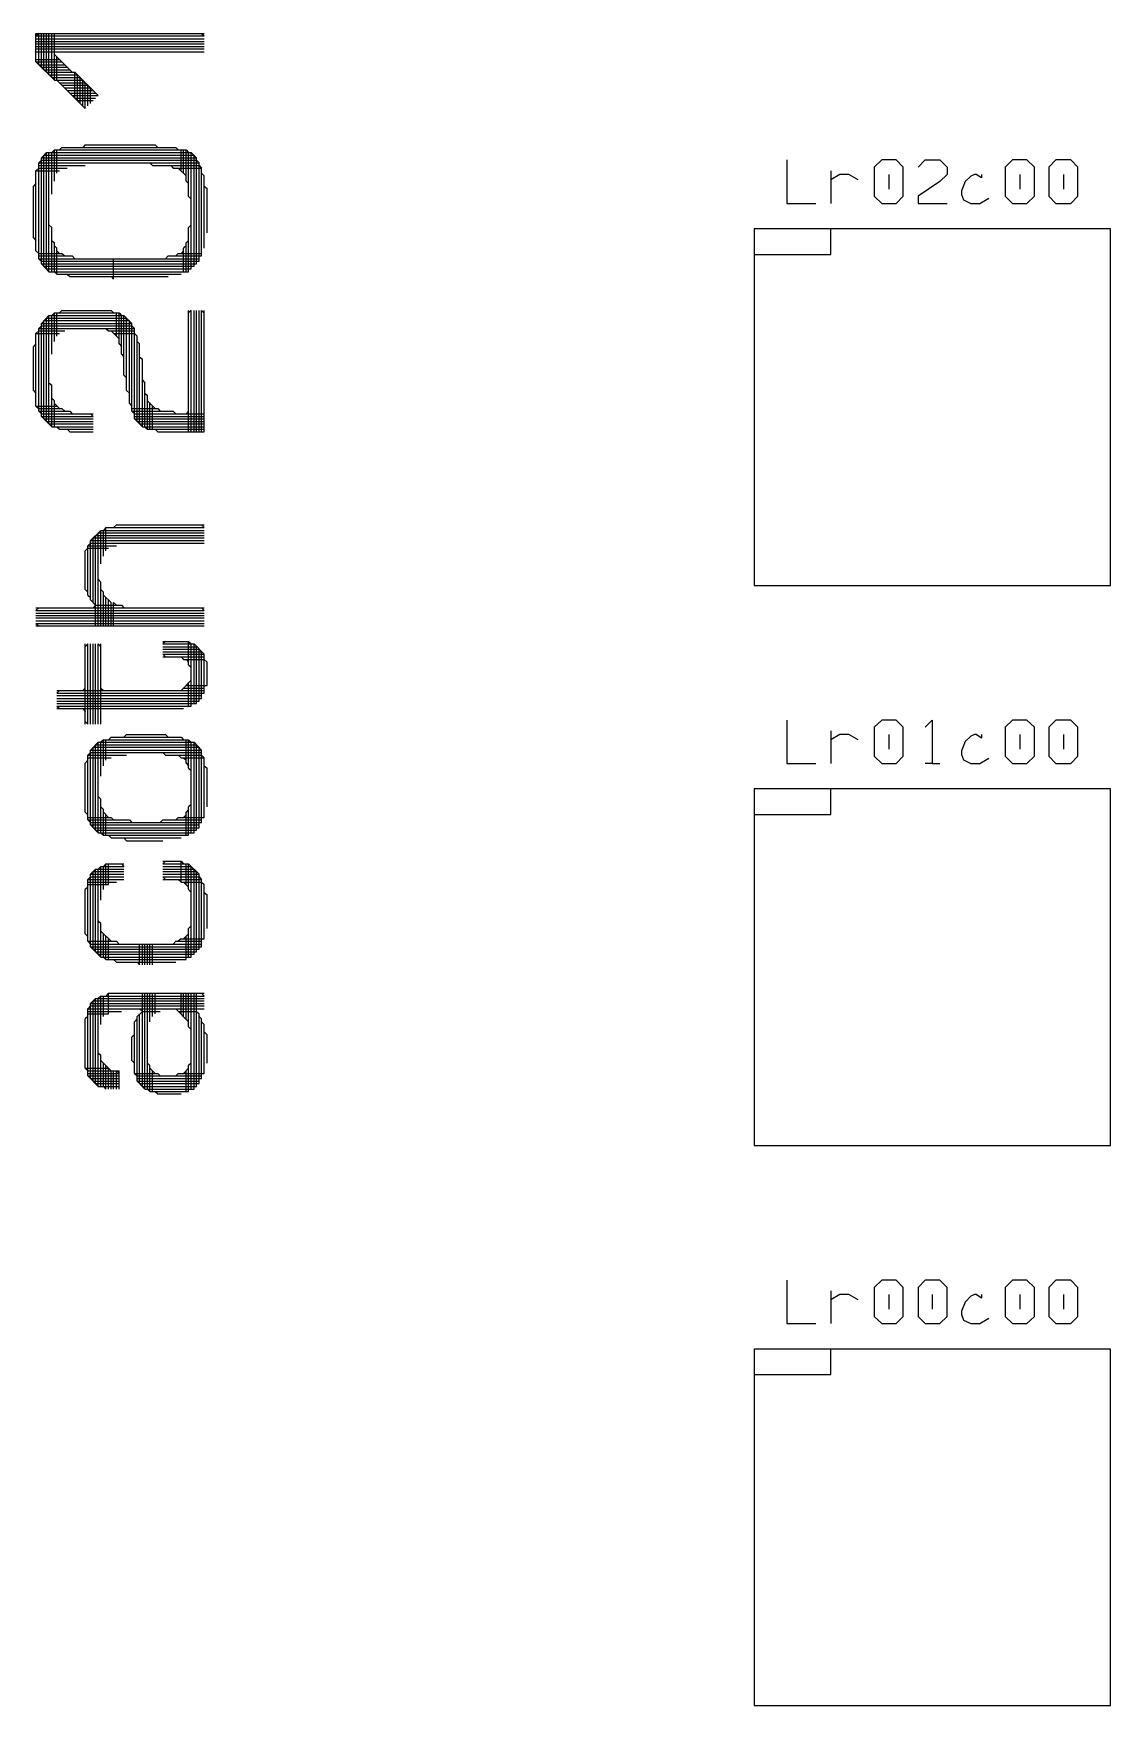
# Model space of a CAD drawing. Extents: x 0.09 to 4.46, y 0.02 to 2.61.
# Drawn here: x 0.133 to 0.549, y 0.679 to 1.326 of the extents above; entities that cross this region are included whole.
import ezdxf

# ---------------------------------------------------------------- set-up
doc = ezdxf.new("R2010")
doc.units = 0
doc.layers.get('0').update_dxf_attribs({"linetype": 'CONTINUOUS'})

msp = doc.modelspace()

# ---------------------------------------------------------------- linework, layer by layer
at = {"color": 0}
for p, q in [((0.134874, 1.32557), (0.133735, 1.3246)), ((0.133735, 1.32557), (0.198731, 1.32557)), ((0.133735, 1.31456), (0.133735, 1.32557)), ((0.134874, 1.31348), (0.134874, 1.32557)), ((0.135851, 1.3125), (0.135851, 1.32557)), ((0.136827, 1.31152), (0.136827, 1.32557)), ((0.137804, 1.31055), (0.137804, 1.32557)), ((0.138726, 1.30957), (0.138726, 1.32557)), ((0.139865, 1.30848), (0.139865, 1.32557)), ((0.140842, 1.30751), (0.140842, 1.32557)), ((0.197754, 1.32557), (0.198731, 1.3246)), ((0.133735, 1.3246), (0.198731, 1.3246)), ((0.133735, 1.32346), (0.198731, 1.32346)), ((0.133735, 1.32248), (0.198731, 1.32248)), ((0.133735, 1.32151), (0.198731, 1.32151)), ((0.133735, 1.32053), (0.198731, 1.32053)), ((0.133735, 1.31961), (0.198731, 1.31961)), ((0.133735, 1.31847), (0.198731, 1.31847)), ((0.133735, 1.31554), (0.142796, 1.31554)), ((0.133735, 1.31456), (0.140842, 1.30751)), ((0.133735, 1.31456), (0.143772, 1.31456)), ((0.134874, 1.31348), (0.144857, 1.31348)), ((0.135851, 1.3125), (0.145833, 1.3125)), ((0.140842, 1.31749), (0.147786, 1.31055)), ((0.141818, 1.30751), (0.141818, 1.31652)), ((0.136827, 1.31152), (0.14681, 1.31152)), ((0.137804, 1.31055), (0.148763, 1.31055)), ((0.138726, 1.30957), (0.149849, 1.30957)), ((0.139865, 1.30848), (0.150825, 1.30848)), ((0.140842, 1.30751), (0.151801, 1.30751)), ((0.141818, 1.30751), (0.152778, 1.29655)), ((0.142796, 1.30653), (0.152778, 1.30653)), ((0.148763, 1.31055), (0.157769, 1.30154)), ((0.148763, 1.30056), (0.148763, 1.31055)), ((0.149849, 1.29959), (0.149849, 1.30957)), ((0.150825, 1.29845), (0.150825, 1.30848)), ((0.151801, 1.29753), (0.151801, 1.30751)), ((0.152778, 1.29655), (0.152778, 1.30653)), ((0.143772, 1.30556), (0.153754, 1.30556)), ((0.144857, 1.30458), (0.154839, 1.30458)), ((0.145833, 1.30349), (0.155817, 1.30349)), ((0.14681, 1.30252), (0.156793, 1.30252)), ((0.147786, 1.30154), (0.157769, 1.30154)), ((0.148763, 1.30056), (0.156793, 1.30056)), ((0.149849, 1.29959), (0.155817, 1.29959)), ((0.153754, 1.29753), (0.153754, 1.30556)), ((0.154839, 1.29845), (0.154839, 1.30458)), ((0.140842, 1.28054), (0.139865, 1.27957)), ((0.140842, 1.28054), (0.191786, 1.28054)), ((0.140842, 1.26845), (0.140842, 1.28054)), ((0.141818, 1.27154), (0.141818, 1.28054)), ((0.143772, 1.28152), (0.142796, 1.28054)), ((0.143772, 1.28152), (0.187771, 1.28152)), ((0.152778, 1.2825), (0.151801, 1.28152)), ((0.152778, 1.2825), (0.17985, 1.2825)), ((0.17985, 1.2825), (0.180826, 1.28152)), ((0.187771, 1.28152), (0.188747, 1.28054)), ((0.189887, 1.27252), (0.189887, 1.28054)), ((0.19081, 1.27154), (0.19081, 1.28054)), ((0.191786, 1.28054), (0.192762, 1.27957)), ((0.191786, 1.26845), (0.191786, 1.28054)), ((0.134874, 1.27349), (0.133735, 1.27252)), ((0.135851, 1.27653), (0.134874, 1.27555)), ((0.134874, 1.27555), (0.196832, 1.27555)), ((0.134874, 1.2385), (0.134874, 1.27555)), ((0.134874, 1.27458), (0.152778, 1.27458)), ((0.134874, 1.27349), (0.145833, 1.27349)), ((0.137804, 1.27957), (0.135851, 1.27751)), ((0.135851, 1.27751), (0.195856, 1.27751)), ((0.135851, 1.23655), (0.135851, 1.27751)), ((0.135851, 1.27653), (0.195856, 1.27653)), ((0.136827, 1.27848), (0.194879, 1.27848)), ((0.136827, 1.23557), (0.136827, 1.27848)), ((0.137804, 1.27957), (0.193739, 1.27957)), ((0.137804, 1.23459), (0.137804, 1.27957)), ((0.138726, 1.23345), (0.138726, 1.27957)), ((0.139865, 1.26346), (0.139865, 1.27957)), ((0.177789, 1.27555), (0.178765, 1.27458)), ((0.178765, 1.27458), (0.196832, 1.27458)), ((0.185818, 1.27458), (0.186794, 1.27349)), ((0.186794, 1.27349), (0.197754, 1.27349)), ((0.188747, 1.27349), (0.191786, 1.27056)), ((0.192762, 1.26248), (0.192762, 1.27957)), ((0.193739, 1.27957), (0.195856, 1.27751)), ((0.193739, 1.23459), (0.193739, 1.27957)), ((0.194879, 1.23557), (0.194879, 1.27848)), ((0.195856, 1.23655), (0.195856, 1.27751)), ((0.195856, 1.27653), (0.196832, 1.27555)), ((0.196832, 1.23752), (0.196832, 1.27555)), ((0.196832, 1.27458), (0.197754, 1.27349)), ((0.197754, 1.23958), (0.197754, 1.27349)), ((0.424046, 1.27669), (0.424046, 1.25987)), ((0.460721, 1.27669), (0.45779, 1.27387)), ((0.45779, 1.27387), (0.45779, 1.26264)), ((0.466254, 1.27669), (0.460721, 1.27669)), ((0.469021, 1.27387), (0.466254, 1.27669)), ((0.469021, 1.26264), (0.469021, 1.27387)), ((0.474718, 1.27387), (0.477485, 1.27669)), ((0.477485, 1.27669), (0.483182, 1.27669)), ((0.483182, 1.27669), (0.485949, 1.27387)), ((0.485949, 1.27387), (0.485949, 1.2711)), ((0.511231, 1.27669), (0.508464, 1.27387)), ((0.508464, 1.27387), (0.508464, 1.26264)), ((0.516818, 1.27669), (0.511231, 1.27669)), ((0.519749, 1.27387), (0.516818, 1.27669)), ((0.519749, 1.26264), (0.519749, 1.27387)), ((0.528049, 1.27669), (0.525282, 1.27387)), ((0.525282, 1.27387), (0.525282, 1.26264)), ((0.533746, 1.27669), (0.528049, 1.27669)), ((0.536512, 1.27387), (0.533746, 1.27669)), ((0.536512, 1.26264), (0.536512, 1.27387)), ((0.133735, 1.26752), (0.132758, 1.26655)), ((0.133735, 1.24154), (0.133735, 1.27252)), ((0.133735, 1.27252), (0.142796, 1.27252)), ((0.191786, 1.26845), (0.192762, 1.26752)), ((0.197754, 1.27154), (0.198731, 1.27056)), ((0.198731, 1.24251), (0.198731, 1.27056)), ((0.440972, 1.27252), (0.440972, 1.25987)), ((0.444444, 1.2711), (0.440972, 1.26904)), ((0.447917, 1.2711), (0.444444, 1.2711)), ((0.451551, 1.26904), (0.447917, 1.2711)), ((0.463488, 1.2711), (0.463488, 1.26541)), ((0.483182, 1.26834), (0.474718, 1.26264)), ((0.485949, 1.2711), (0.483182, 1.26834)), ((0.492893, 1.26834), (0.491536, 1.2647)), ((0.495117, 1.2704), (0.492893, 1.26834)), ((0.496528, 1.2711), (0.495117, 1.2704)), ((0.497233, 1.2711), (0.496528, 1.2711)), ((0.499294, 1.26975), (0.497233, 1.2711)), ((0.499294, 1.2711), (0.499294, 1.26975)), ((0.514051, 1.2711), (0.514051, 1.26541)), ((0.530979, 1.2711), (0.530979, 1.26541)), ((0.132758, 1.24653), (0.132758, 1.26655)), ((0.192762, 1.26248), (0.193739, 1.2615)), ((0.198731, 1.26655), (0.199869, 1.26557)), ((0.199869, 1.24848), (0.199869, 1.26557)), ((0.45779, 1.26264), (0.460721, 1.25987)), ((0.466254, 1.25987), (0.469021, 1.26264)), ((0.474718, 1.26264), (0.474718, 1.25987)), ((0.491536, 1.2647), (0.491536, 1.26335)), ((0.491536, 1.26335), (0.492242, 1.26123)), ((0.492242, 1.26123), (0.495117, 1.25987)), ((0.498589, 1.25987), (0.502061, 1.26194)), ((0.508464, 1.26264), (0.511231, 1.25987)), ((0.516818, 1.25987), (0.519749, 1.26264)), ((0.525282, 1.26264), (0.528049, 1.25987)), ((0.533746, 1.25987), (0.536512, 1.26264)), ((0.424046, 1.25987), (0.435275, 1.25987)), ((0.460721, 1.25987), (0.466254, 1.25987)), ((0.474718, 1.25987), (0.485949, 1.25987)), ((0.495117, 1.25987), (0.498589, 1.25987)), ((0.511231, 1.25987), (0.516818, 1.25987)), ((0.528049, 1.25987), (0.533746, 1.25987)), ((0.138726, 1.25152), (0.139865, 1.25054)), ((0.139865, 1.23345), (0.139865, 1.25054)), ((0.193739, 1.25152), (0.192762, 1.25054)), ((0.192762, 1.23345), (0.192762, 1.25054)), ((0.549154, 1.25), (0.411404, 1.25)), ((0.411404, 1.25), (0.411404, 1.1122)), ((0.440972, 1.25), (0.411404, 1.25)), ((0.411404, 1.25), (0.411404, 1.24013)), ((0.440972, 1.24013), (0.440972, 1.25)), ((0.549154, 1.1122), (0.549154, 1.25)), ((0.132758, 1.24653), (0.133735, 1.24555)), ((0.133735, 1.24154), (0.134874, 1.24056)), ((0.139865, 1.24555), (0.140842, 1.24457)), ((0.140842, 1.23345), (0.140842, 1.24457)), ((0.140842, 1.24349), (0.141818, 1.24251)), ((0.141818, 1.23248), (0.141818, 1.24251)), ((0.141818, 1.24154), (0.142796, 1.24056)), ((0.19081, 1.24154), (0.189887, 1.24056)), ((0.191786, 1.24349), (0.19081, 1.24251)), ((0.19081, 1.23345), (0.19081, 1.24251)), ((0.192762, 1.24555), (0.191786, 1.24457)), ((0.191786, 1.23345), (0.191786, 1.24457)), ((0.134874, 1.24056), (0.143772, 1.24056)), ((0.134874, 1.23958), (0.147786, 1.23958)), ((0.134874, 1.2385), (0.135851, 1.23752)), ((0.134874, 1.2385), (0.196832, 1.2385)), ((0.135851, 1.23752), (0.196832, 1.23752)), ((0.135851, 1.23655), (0.138726, 1.23345)), ((0.135851, 1.23655), (0.195856, 1.23655)), ((0.136827, 1.23557), (0.194879, 1.23557)), ((0.143772, 1.24056), (0.144857, 1.23958)), ((0.147786, 1.23958), (0.148763, 1.2385)), ((0.163737, 1.23058), (0.163737, 1.2385)), ((0.184842, 1.23958), (0.183757, 1.2385)), ((0.184842, 1.23958), (0.197754, 1.23958)), ((0.188747, 1.24056), (0.187771, 1.23958)), ((0.188747, 1.24056), (0.197754, 1.24056)), ((0.411404, 1.24013), (0.426269, 1.24013)), ((0.426269, 1.24013), (0.440972, 1.24013)), ((0.137804, 1.23459), (0.193739, 1.23459)), ((0.138726, 1.23345), (0.192762, 1.23345)), ((0.140842, 1.23345), (0.141818, 1.23248)), ((0.141818, 1.23248), (0.189887, 1.23248)), ((0.145833, 1.23248), (0.14681, 1.23155)), ((0.14681, 1.23155), (0.184842, 1.23155)), ((0.162761, 1.23155), (0.163737, 1.23058)), ((0.138726, 1.21652), (0.135851, 1.21349)), ((0.137804, 1.17556), (0.137804, 1.21555)), ((0.137804, 1.21555), (0.168728, 1.21555)), ((0.138726, 1.17459), (0.138726, 1.21652)), ((0.138726, 1.21652), (0.167751, 1.21652)), ((0.140842, 1.2175), (0.139865, 1.21652)), ((0.139865, 1.20155), (0.139865, 1.21652)), ((0.140842, 1.2175), (0.165853, 1.2175)), ((0.140842, 1.20654), (0.140842, 1.2175)), ((0.141818, 1.2085), (0.141818, 1.2175)), ((0.143772, 1.21848), (0.142796, 1.2175)), ((0.143772, 1.21848), (0.162761, 1.21848)), ((0.162761, 1.21848), (0.163737, 1.2175)), ((0.164876, 1.2085), (0.164876, 1.2175)), ((0.165853, 1.2175), (0.166829, 1.21652)), ((0.165853, 1.20557), (0.165853, 1.2175)), ((0.166829, 1.20155), (0.166829, 1.21652)), ((0.167751, 1.21652), (0.170844, 1.21349)), ((0.167751, 1.19347), (0.167751, 1.21652)), ((0.168728, 1.1875), (0.168728, 1.21555)), ((0.193739, 1.21848), (0.192762, 1.2175)), ((0.192762, 1.17155), (0.192762, 1.21848)), ((0.193739, 1.17155), (0.193739, 1.21848)), ((0.194879, 1.17155), (0.194879, 1.21848)), ((0.195856, 1.17155), (0.195856, 1.21848)), ((0.196832, 1.17155), (0.196832, 1.21848)), ((0.197754, 1.21848), (0.198731, 1.2175)), ((0.197754, 1.17155), (0.197754, 1.21848)), ((0.198731, 1.17155), (0.198731, 1.21848)), ((0.134874, 1.21056), (0.133735, 1.20958)), ((0.133735, 1.18153), (0.133735, 1.20958)), ((0.133735, 1.20958), (0.142796, 1.20958)), ((0.135851, 1.21251), (0.134874, 1.21153)), ((0.134874, 1.21153), (0.171821, 1.21153)), ((0.134874, 1.17958), (0.134874, 1.21153)), ((0.134874, 1.21056), (0.144857, 1.21056)), ((0.135851, 1.17752), (0.135851, 1.21349)), ((0.135851, 1.21349), (0.170844, 1.21349)), ((0.135851, 1.21251), (0.170844, 1.21251)), ((0.136827, 1.17654), (0.136827, 1.21457)), ((0.136827, 1.21457), (0.169868, 1.21457)), ((0.160807, 1.21153), (0.161783, 1.21056)), ((0.161783, 1.21056), (0.171821, 1.21056)), ((0.162761, 1.21056), (0.165853, 1.20752)), ((0.163737, 1.20958), (0.171821, 1.20958)), ((0.169868, 1.18251), (0.169868, 1.21457)), ((0.170844, 1.17958), (0.170844, 1.21349)), ((0.170844, 1.21251), (0.171821, 1.21153)), ((0.171821, 1.17654), (0.171821, 1.21153)), ((0.171821, 1.20958), (0.172797, 1.2085)), ((0.133735, 1.20557), (0.132758, 1.20459)), ((0.132758, 1.1875), (0.132758, 1.20459)), ((0.165853, 1.20557), (0.166829, 1.20459)), ((0.172797, 1.17556), (0.172797, 1.2085)), ((0.172797, 1.20654), (0.173774, 1.20557)), ((0.173774, 1.17459), (0.173774, 1.20557)), ((0.166829, 1.20155), (0.167751, 1.20057)), ((0.173774, 1.20057), (0.174858, 1.1996)), ((0.174858, 1.17345), (0.174858, 1.1996)), ((0.138726, 1.19054), (0.139865, 1.18956)), ((0.139865, 1.17345), (0.139865, 1.18956)), ((0.167751, 1.19347), (0.168728, 1.19249)), ((0.174858, 1.19152), (0.175836, 1.19054)), ((0.175836, 1.17345), (0.175836, 1.19054)), ((0.132758, 1.1875), (0.133735, 1.18652)), ((0.139865, 1.18457), (0.140842, 1.18348)), ((0.140842, 1.17345), (0.140842, 1.18348)), ((0.168728, 1.1875), (0.169868, 1.18652)), ((0.175836, 1.18652), (0.176813, 1.18555)), ((0.176813, 1.17253), (0.176813, 1.18555)), ((0.176813, 1.18348), (0.17985, 1.18056)), ((0.133735, 1.18153), (0.134874, 1.18056)), ((0.133735, 1.18153), (0.141818, 1.18153)), ((0.134874, 1.18056), (0.143772, 1.18056)), ((0.134874, 1.17958), (0.135851, 1.17849)), ((0.134874, 1.17958), (0.14681, 1.17958)), ((0.135851, 1.17849), (0.155817, 1.17849)), ((0.135851, 1.17752), (0.139865, 1.17345)), ((0.135851, 1.17752), (0.155817, 1.17752)), ((0.136827, 1.17654), (0.155817, 1.17654)), ((0.140842, 1.18251), (0.142796, 1.18056)), ((0.143772, 1.18056), (0.144857, 1.17958)), ((0.14681, 1.17958), (0.147786, 1.17849)), ((0.154839, 1.17849), (0.155817, 1.17752)), ((0.169868, 1.18251), (0.170844, 1.18153)), ((0.170844, 1.18056), (0.180826, 1.18056)), ((0.170844, 1.17958), (0.171821, 1.17849)), ((0.170844, 1.17958), (0.186794, 1.17958)), ((0.171821, 1.17849), (0.198731, 1.17849)), ((0.171821, 1.17752), (0.198731, 1.17752)), ((0.171821, 1.17654), (0.174858, 1.17345)), ((0.171821, 1.17654), (0.198731, 1.17654)), ((0.177789, 1.17253), (0.177789, 1.18251)), ((0.178765, 1.17253), (0.178765, 1.18153)), ((0.180826, 1.18056), (0.181803, 1.17958)), ((0.186794, 1.17958), (0.187771, 1.17849)), ((0.192762, 1.17958), (0.191786, 1.17849)), ((0.137804, 1.17556), (0.155817, 1.17556)), ((0.138726, 1.17459), (0.155817, 1.17459)), ((0.139865, 1.17345), (0.155817, 1.17345)), ((0.141818, 1.17345), (0.142796, 1.17253)), ((0.142796, 1.17253), (0.155817, 1.17253)), ((0.145833, 1.17253), (0.14681, 1.17155)), ((0.14681, 1.17155), (0.155817, 1.17155)), ((0.172797, 1.17556), (0.198731, 1.17556)), ((0.173774, 1.17459), (0.198731, 1.17459)), ((0.174858, 1.17345), (0.198731, 1.17345)), ((0.175836, 1.17345), (0.176813, 1.17253)), ((0.176813, 1.17253), (0.198731, 1.17253)), ((0.17985, 1.17253), (0.180826, 1.17155)), ((0.180826, 1.17155), (0.198731, 1.17155)), ((0.158746, 1.13346), (0.154839, 1.12956)), ((0.156793, 1.13151), (0.198731, 1.13151)), ((0.156793, 1.09652), (0.156793, 1.13151)), ((0.157769, 1.13249), (0.198731, 1.13249)), ((0.157769, 1.09652), (0.157769, 1.13249)), ((0.158746, 1.13346), (0.198731, 1.13346)), ((0.158746, 1.12055), (0.158746, 1.13346)), ((0.160807, 1.1346), (0.159885, 1.13346)), ((0.159885, 1.12348), (0.159885, 1.13346)), ((0.160807, 1.1346), (0.198731, 1.1346)), ((0.160807, 1.12554), (0.160807, 1.1346)), ((0.164876, 1.13558), (0.163737, 1.1346)), ((0.164876, 1.13558), (0.198731, 1.13558)), ((0.197754, 1.13558), (0.198731, 1.1346)), ((0.153754, 1.12652), (0.152778, 1.12554)), ((0.152778, 1.11057), (0.152778, 1.12554)), ((0.154839, 1.12847), (0.153754, 1.1275)), ((0.153754, 1.10845), (0.153754, 1.1275)), ((0.153754, 1.1275), (0.164876, 1.1275)), ((0.153754, 1.12652), (0.161783, 1.12652)), ((0.154839, 1.12956), (0.198731, 1.12956)), ((0.154839, 1.10655), (0.154839, 1.12956)), ((0.154839, 1.12847), (0.198731, 1.12847)), ((0.155817, 1.13053), (0.198731, 1.13053)), ((0.155817, 1.10558), (0.155817, 1.13053)), ((0.157769, 1.11458), (0.158746, 1.1135)), ((0.158746, 1.09652), (0.158746, 1.1135)), ((0.411404, 1.1122), (0.480251, 1.1122)), ((0.480251, 1.1122), (0.549154, 1.1122)), ((0.152778, 1.11057), (0.153754, 1.10959)), ((0.153754, 1.10845), (0.154839, 1.10748)), ((0.154839, 1.10655), (0.156793, 1.1046)), ((0.158746, 1.11057), (0.159885, 1.10959)), ((0.159885, 1.09652), (0.159885, 1.10959)), ((0.159885, 1.10845), (0.162761, 1.10558)), ((0.160807, 1.09652), (0.160807, 1.10748)), ((0.161783, 1.09652), (0.161783, 1.10655)), ((0.162761, 1.09652), (0.162761, 1.10558)), ((0.163737, 1.10558), (0.164876, 1.1046)), ((0.163737, 1.09652), (0.163737, 1.10558)), ((0.134874, 1.10346), (0.133735, 1.10248)), ((0.133735, 1.10346), (0.198731, 1.10346)), ((0.133735, 1.10248), (0.198731, 1.10248)), ((0.133735, 1.10151), (0.198731, 1.10151)), ((0.133735, 1.10053), (0.198731, 1.10053)), ((0.133735, 1.09961), (0.198731, 1.09961)), ((0.156793, 1.1046), (0.155817, 1.10346)), ((0.156793, 1.1046), (0.166829, 1.1046)), ((0.166829, 1.1046), (0.167751, 1.10346)), ((0.197754, 1.10346), (0.198731, 1.10248)), ((0.133735, 1.09847), (0.198731, 1.09847)), ((0.133735, 1.09749), (0.134874, 1.09652)), ((0.133735, 1.09749), (0.198731, 1.09749)), ((0.133735, 1.09652), (0.198731, 1.09652)), ((0.153754, 1.08957), (0.152778, 1.08849)), ((0.152778, 1.05848), (0.152778, 1.08957)), ((0.153754, 1.05848), (0.153754, 1.08957)), ((0.154839, 1.05848), (0.154839, 1.08957)), ((0.155817, 1.05848), (0.155817, 1.08957)), ((0.156793, 1.05848), (0.156793, 1.08957)), ((0.157769, 1.08957), (0.158746, 1.08849)), ((0.157769, 1.05848), (0.157769, 1.08957)), ((0.158746, 1.05848), (0.158746, 1.08957)), ((0.183757, 1.09055), (0.182781, 1.08957)), ((0.182781, 1.09055), (0.192762, 1.09055)), ((0.182781, 1.08957), (0.194879, 1.08957)), ((0.182781, 1.08849), (0.195856, 1.08849)), ((0.182781, 1.08751), (0.196832, 1.08751)), ((0.182781, 1.08653), (0.197754, 1.08653)), ((0.192762, 1.09055), (0.193739, 1.08957)), ((0.192762, 1.08154), (0.192762, 1.09055)), ((0.193739, 1.06554), (0.193739, 1.08957)), ((0.194879, 1.08957), (0.198731, 1.08556)), ((0.194879, 1.06652), (0.194879, 1.08957)), ((0.195856, 1.06652), (0.195856, 1.08849)), ((0.196832, 1.06749), (0.196832, 1.08751)), ((0.197754, 1.06847), (0.197754, 1.08653)), ((0.182781, 1.08556), (0.183757, 1.08458)), ((0.182781, 1.08556), (0.198731, 1.08556)), ((0.182781, 1.08458), (0.198731, 1.08458)), ((0.189887, 1.08458), (0.19081, 1.0835)), ((0.19081, 1.0835), (0.198731, 1.0835)), ((0.191786, 1.0835), (0.192762, 1.08252)), ((0.192762, 1.08154), (0.193739, 1.08057)), ((0.198731, 1.07053), (0.198731, 1.08556)), ((0.198731, 1.0835), (0.199869, 1.08252)), ((0.199869, 1.07346), (0.199869, 1.08252)), ((0.193739, 1.07557), (0.189887, 1.07151)), ((0.191786, 1.07346), (0.199869, 1.07346)), ((0.192762, 1.06554), (0.192762, 1.0746)), ((0.142796, 1.07151), (0.141818, 1.07053)), ((0.141818, 1.07151), (0.198731, 1.07151)), ((0.141818, 1.07053), (0.198731, 1.07053)), ((0.141818, 1.06961), (0.197754, 1.06961)), ((0.141818, 1.06847), (0.197754, 1.06847)), ((0.141818, 1.06749), (0.196832, 1.06749)), ((0.152778, 1.07248), (0.151801, 1.07151)), ((0.158746, 1.07248), (0.159885, 1.07151)), ((0.19081, 1.07248), (0.198731, 1.07248)), ((0.141818, 1.06652), (0.195856, 1.06652)), ((0.141818, 1.06554), (0.142796, 1.06456)), ((0.141818, 1.06554), (0.193739, 1.06554)), ((0.141818, 1.06456), (0.19081, 1.06456)), ((0.151801, 1.06456), (0.152778, 1.06348)), ((0.152778, 1.05957), (0.153754, 1.05848)), ((0.168728, 1.05458), (0.167751, 1.05349)), ((0.168728, 1.05458), (0.183757, 1.05458)), ((0.183757, 1.05458), (0.184842, 1.05349)), ((0.424046, 1.06011), (0.424046, 1.04335)), ((0.440972, 1.05599), (0.440972, 1.04335)), ((0.444444, 1.05458), (0.440972, 1.05252)), ((0.447917, 1.05458), (0.444444, 1.05458)), ((0.451551, 1.05252), (0.447917, 1.05458)), ((0.460721, 1.06011), (0.45779, 1.05735)), ((0.45779, 1.05735), (0.45779, 1.04612)), ((0.466254, 1.06011), (0.460721, 1.06011)), ((0.463488, 1.05458), (0.463488, 1.04888)), ((0.469021, 1.05735), (0.466254, 1.06011)), ((0.469021, 1.04612), (0.469021, 1.05735)), ((0.477485, 1.05735), (0.480251, 1.06011)), ((0.480251, 1.06011), (0.480251, 1.04335)), ((0.495117, 1.05387), (0.492893, 1.05181)), ((0.496528, 1.05458), (0.495117, 1.05387)), ((0.497233, 1.05458), (0.496528, 1.05458)), ((0.499294, 1.05317), (0.497233, 1.05458)), ((0.499294, 1.05458), (0.499294, 1.05317)), ((0.511231, 1.06011), (0.508464, 1.05735)), ((0.508464, 1.05735), (0.508464, 1.04612)), ((0.516818, 1.06011), (0.511231, 1.06011)), ((0.514051, 1.05458), (0.514051, 1.04888)), ((0.519749, 1.05735), (0.516818, 1.06011)), ((0.519749, 1.04612), (0.519749, 1.05735)), ((0.528049, 1.06011), (0.525282, 1.05735)), ((0.525282, 1.05735), (0.525282, 1.04612)), ((0.533746, 1.06011), (0.528049, 1.06011)), ((0.530979, 1.05458), (0.530979, 1.04888)), ((0.536512, 1.05735), (0.533746, 1.06011)), ((0.536512, 1.04612), (0.536512, 1.05735)), ((0.154839, 1.04753), (0.153754, 1.04655)), ((0.157769, 1.05154), (0.154839, 1.04845)), ((0.154839, 1.04845), (0.197754, 1.04845)), ((0.154839, 1.01959), (0.154839, 1.04845)), ((0.154839, 1.04753), (0.197754, 1.04753)), ((0.155817, 1.04959), (0.196832, 1.04959)), ((0.155817, 1.01845), (0.155817, 1.04959)), ((0.156793, 1.05056), (0.195856, 1.05056)), ((0.156793, 1.01752), (0.156793, 1.05056)), ((0.157769, 1.05154), (0.194879, 1.05154)), ((0.157769, 1.01655), (0.157769, 1.05154)), ((0.159885, 1.05252), (0.158746, 1.05154)), ((0.158746, 1.03847), (0.158746, 1.05154)), ((0.159885, 1.05252), (0.192762, 1.05252)), ((0.159885, 1.04248), (0.159885, 1.05252)), ((0.160807, 1.0446), (0.160807, 1.05252)), ((0.162761, 1.05349), (0.161783, 1.05252)), ((0.162761, 1.05349), (0.189887, 1.05349)), ((0.182781, 1.04753), (0.183757, 1.04655)), ((0.189887, 1.05349), (0.19081, 1.05252)), ((0.191786, 1.04346), (0.191786, 1.05252)), ((0.192762, 1.05252), (0.193739, 1.05154)), ((0.192762, 1.0415), (0.192762, 1.05252)), ((0.193739, 1.01655), (0.193739, 1.05154)), ((0.194879, 1.05154), (0.197754, 1.04845)), ((0.194879, 1.01655), (0.194879, 1.05154)), ((0.195856, 1.01752), (0.195856, 1.05056)), ((0.196832, 1.01845), (0.196832, 1.04959)), ((0.197754, 1.02056), (0.197754, 1.04845)), ((0.492893, 1.05181), (0.491536, 1.04818)), ((0.491536, 1.04818), (0.491536, 1.04682)), ((0.153754, 1.0446), (0.152778, 1.04346)), ((0.152778, 1.02458), (0.152778, 1.04346)), ((0.153754, 1.02154), (0.153754, 1.04655)), ((0.153754, 1.04655), (0.168728, 1.04655)), ((0.153754, 1.04557), (0.162761, 1.04557)), ((0.183757, 1.04655), (0.197754, 1.04655)), ((0.188747, 1.04655), (0.189887, 1.04557)), ((0.189887, 1.04557), (0.198731, 1.04557)), ((0.19081, 1.04557), (0.191786, 1.0446)), ((0.191786, 1.04346), (0.192762, 1.04248)), ((0.192762, 1.0415), (0.193739, 1.04058)), ((0.197754, 1.04655), (0.198731, 1.04557)), ((0.198731, 1.02252), (0.198731, 1.04557)), ((0.198731, 1.04248), (0.199869, 1.0415)), ((0.199869, 1.02653), (0.199869, 1.0415)), ((0.424046, 1.04335), (0.435275, 1.04335)), ((0.45779, 1.04612), (0.460721, 1.04335)), ((0.460721, 1.04335), (0.466254, 1.04335)), ((0.466254, 1.04335), (0.469021, 1.04612)), ((0.480251, 1.04335), (0.477485, 1.04335)), ((0.480251, 1.04335), (0.483182, 1.04335)), ((0.491536, 1.04682), (0.492242, 1.04471)), ((0.492242, 1.04471), (0.495117, 1.04335)), ((0.495117, 1.04335), (0.498589, 1.04335)), ((0.498589, 1.04335), (0.502061, 1.04541)), ((0.508464, 1.04612), (0.511231, 1.04335)), ((0.511231, 1.04335), (0.516818, 1.04335)), ((0.516818, 1.04335), (0.519749, 1.04612)), ((0.525282, 1.04612), (0.528049, 1.04335)), ((0.528049, 1.04335), (0.533746, 1.04335)), ((0.533746, 1.04335), (0.536512, 1.04612)), ((0.157769, 1.03054), (0.158746, 1.02957)), ((0.158746, 1.01655), (0.158746, 1.02957)), ((0.549154, 1.03348), (0.411404, 1.03348)), ((0.411404, 1.03348), (0.411404, 0.895671)), ((0.440972, 1.03348), (0.411404, 1.03348)), ((0.411404, 1.03348), (0.411404, 1.0236)), ((0.440972, 1.0236), (0.440972, 1.03348)), ((0.549154, 0.895671), (0.549154, 1.03348)), ((0.152778, 1.02458), (0.153754, 1.02349)), ((0.153754, 1.02252), (0.162761, 1.02252)), ((0.153754, 1.02154), (0.154839, 1.02056)), ((0.153754, 1.02154), (0.169868, 1.02154)), ((0.158746, 1.02653), (0.159885, 1.02555)), ((0.159885, 1.01557), (0.159885, 1.02555)), ((0.159885, 1.02458), (0.161783, 1.02252)), ((0.160807, 1.01557), (0.160807, 1.02349)), ((0.162761, 1.02252), (0.163737, 1.02154)), ((0.169868, 1.02154), (0.170844, 1.02056)), ((0.182781, 1.02154), (0.181803, 1.02056)), ((0.182781, 1.02154), (0.197754, 1.02154)), ((0.188747, 1.02252), (0.187771, 1.02154)), ((0.188747, 1.02252), (0.198731, 1.02252)), ((0.191786, 1.02349), (0.19081, 1.02252)), ((0.192762, 1.02555), (0.191786, 1.02458)), ((0.191786, 1.01557), (0.191786, 1.02458)), ((0.193739, 1.02751), (0.192762, 1.02653)), ((0.192762, 1.01557), (0.192762, 1.02653)), ((0.411404, 1.0236), (0.426269, 1.0236)), ((0.426269, 1.0236), (0.440972, 1.0236)), ((0.154839, 1.02056), (0.197754, 1.02056)), ((0.154839, 1.01959), (0.157769, 1.01655)), ((0.154839, 1.01959), (0.196832, 1.01959)), ((0.155817, 1.01845), (0.196832, 1.01845)), ((0.156793, 1.01752), (0.195856, 1.01752)), ((0.157769, 1.01655), (0.194879, 1.01655)), ((0.158746, 1.01655), (0.159885, 1.01557)), ((0.159885, 1.01557), (0.192762, 1.01557)), ((0.161783, 1.01557), (0.162761, 1.01459)), ((0.162761, 1.01459), (0.189887, 1.01459)), ((0.167751, 1.01459), (0.168728, 1.01346)), ((0.168728, 1.01346), (0.182781, 1.01346)), ((0.156793, 1.0025), (0.154839, 1.00054)), ((0.156793, 0.97054), (0.156793, 1.0025)), ((0.156793, 1.0025), (0.167751, 1.0025)), ((0.158746, 1.00347), (0.157769, 1.0025)), ((0.157769, 0.969564), (0.157769, 1.0025)), ((0.158746, 0.99056), (0.158746, 1.00347)), ((0.158746, 1.00347), (0.167751, 1.00347)), ((0.160807, 1.00456), (0.159885, 1.00347)), ((0.159885, 0.994575), (0.159885, 1.00347)), ((0.160807, 0.996528), (0.160807, 1.00456)), ((0.160807, 1.00456), (0.167751, 1.00456)), ((0.161783, 0.996528), (0.161783, 1.00456)), ((0.166829, 1.00456), (0.167751, 1.00347)), ((0.183757, 1.00553), (0.182781, 1.00456)), ((0.182781, 1.00553), (0.189887, 1.00553)), ((0.182781, 1.00456), (0.192762, 1.00456)), ((0.182781, 1.00347), (0.193739, 1.00347)), ((0.182781, 1.0025), (0.194879, 1.0025)), ((0.189887, 1.00553), (0.19081, 1.00456)), ((0.189887, 0.997504), (0.189887, 1.00553)), ((0.191786, 0.996528), (0.191786, 1.00456)), ((0.192762, 1.00456), (0.196832, 1.00054)), ((0.192762, 0.994575), (0.192762, 1.00456)), ((0.193739, 0.968479), (0.193739, 1.00347)), ((0.194879, 0.969564), (0.194879, 1.0025)), ((0.153754, 0.995551), (0.152778, 0.994575)), ((0.154839, 0.999567), (0.153754, 0.998481)), ((0.153754, 0.97461), (0.153754, 0.998481)), ((0.153754, 0.998481), (0.167751, 0.998481)), ((0.153754, 0.997504), (0.164876, 0.997504)), ((0.153754, 0.996528), (0.161783, 0.996528)), ((0.154839, 0.972493), (0.154839, 1.00054)), ((0.154839, 1.00054), (0.167751, 1.00054)), ((0.154839, 0.999567), (0.167751, 0.999567)), ((0.155817, 0.971517), (0.155817, 1.00152)), ((0.155817, 1.00152), (0.167751, 1.00152)), ((0.182781, 1.00152), (0.195856, 1.00152)), ((0.182781, 1.00054), (0.196832, 1.00054)), ((0.182781, 0.999567), (0.183757, 0.998481)), ((0.182781, 0.999567), (0.196832, 0.999567)), ((0.182781, 0.998481), (0.197754, 0.998481)), ((0.188747, 0.998481), (0.189887, 0.997504)), ((0.189887, 0.997504), (0.197754, 0.997504)), ((0.19081, 0.997504), (0.192762, 0.995551)), ((0.195856, 0.97054), (0.195856, 1.00152)), ((0.196832, 0.971517), (0.196832, 1.00054)), ((0.196832, 0.999567), (0.197754, 0.998481)), ((0.197754, 0.972493), (0.197754, 0.998481)), ((0.197754, 0.997504), (0.198731, 0.996528)), ((0.198731, 0.975532), (0.198731, 0.996528)), ((0.152778, 0.977485), (0.152778, 0.994575)), ((0.192762, 0.994575), (0.193739, 0.99349)), ((0.198731, 0.99349), (0.199869, 0.992512)), ((0.199869, 0.979601), (0.199869, 0.992512)), ((0.152778, 0.977485), (0.153754, 0.976508)), ((0.157769, 0.982476), (0.158746, 0.981554)), ((0.158746, 0.968479), (0.158746, 0.981554)), ((0.158746, 0.978461), (0.162761, 0.97461)), ((0.159885, 0.968479), (0.159885, 0.977485)), ((0.160807, 0.967503), (0.160807, 0.976508)), ((0.192762, 0.977485), (0.19081, 0.975532)), ((0.191786, 0.967503), (0.191786, 0.976508)), ((0.193739, 0.980578), (0.192762, 0.979601)), ((0.192762, 0.968479), (0.192762, 0.979601)), ((0.153754, 0.97461), (0.154839, 0.973469)), ((0.153754, 0.97461), (0.164876, 0.97461)), ((0.154839, 0.973469), (0.197754, 0.973469)), ((0.154839, 0.972493), (0.158746, 0.968479)), ((0.154839, 0.972493), (0.197754, 0.972493)), ((0.155817, 0.971517), (0.196832, 0.971517)), ((0.156793, 0.97054), (0.195856, 0.97054)), ((0.161783, 0.967503), (0.161783, 0.975532)), ((0.164876, 0.97461), (0.165853, 0.973469)), ((0.173774, 0.965549), (0.173774, 0.973469)), ((0.174858, 0.965549), (0.174858, 0.973469)), ((0.175836, 0.965549), (0.175836, 0.973469)), ((0.176813, 0.965549), (0.176813, 0.973469)), ((0.177789, 0.965549), (0.177789, 0.973469)), ((0.178765, 0.965549), (0.178765, 0.973469)), ((0.187771, 0.97461), (0.186794, 0.973469)), ((0.187771, 0.97461), (0.197754, 0.97461)), ((0.189887, 0.975532), (0.188747, 0.97461)), ((0.189887, 0.975532), (0.198731, 0.975532)), ((0.157769, 0.969564), (0.194879, 0.969564)), ((0.158746, 0.968479), (0.193739, 0.968479)), ((0.159885, 0.968479), (0.160807, 0.967503)), ((0.160807, 0.967503), (0.191786, 0.967503)), ((0.163737, 0.967503), (0.164876, 0.966525)), ((0.164876, 0.966525), (0.187771, 0.966525)), ((0.172797, 0.966525), (0.173774, 0.965549)), ((0.156793, 0.952474), (0.154839, 0.950575)), ((0.154839, 0.950575), (0.198731, 0.950575)), ((0.154839, 0.92155), (0.154839, 0.950575)), ((0.155817, 0.951551), (0.198731, 0.951551)), ((0.155817, 0.920574), (0.155817, 0.951551)), ((0.156793, 0.952474), (0.198731, 0.952474)), ((0.156793, 0.919596), (0.156793, 0.952474)), ((0.158746, 0.95345), (0.157769, 0.952474)), ((0.157769, 0.918457), (0.157769, 0.952474)), ((0.158746, 0.95345), (0.198731, 0.95345)), ((0.158746, 0.942492), (0.158746, 0.95345)), ((0.159885, 0.945529), (0.159885, 0.95345)), ((0.161783, 0.95459), (0.160807, 0.95345)), ((0.161783, 0.95459), (0.198731, 0.95459)), ((0.161783, 0.946506), (0.161783, 0.95459)), ((0.174858, 0.918457), (0.174858, 0.95459)), ((0.175836, 0.917481), (0.175836, 0.95459)), ((0.176813, 0.917481), (0.176813, 0.95459)), ((0.177789, 0.943468), (0.177789, 0.95459)), ((0.178765, 0.945529), (0.178765, 0.95459)), ((0.17985, 0.946506), (0.17985, 0.95459)), ((0.189887, 0.946506), (0.189887, 0.95459)), ((0.19081, 0.945529), (0.19081, 0.95459)), ((0.191786, 0.944607), (0.191786, 0.95459)), ((0.192762, 0.941515), (0.192762, 0.95459)), ((0.193739, 0.917481), (0.193739, 0.95459)), ((0.194879, 0.917481), (0.194879, 0.95459)), ((0.195856, 0.918457), (0.195856, 0.95459)), ((0.197754, 0.95459), (0.198731, 0.95345)), ((0.153754, 0.945529), (0.152778, 0.944607)), ((0.152778, 0.925564), (0.152778, 0.944607)), ((0.154839, 0.949599), (0.153754, 0.94846)), ((0.153754, 0.94846), (0.198731, 0.94846)), ((0.153754, 0.922526), (0.153754, 0.94846)), ((0.153754, 0.947483), (0.166829, 0.947483)), ((0.153754, 0.946506), (0.161783, 0.946506)), ((0.154839, 0.949599), (0.198731, 0.949599)), ((0.172797, 0.944607), (0.171821, 0.943468)), ((0.174858, 0.947483), (0.172797, 0.945529)), ((0.172797, 0.920574), (0.172797, 0.945529)), ((0.173774, 0.94846), (0.174858, 0.947483)), ((0.173774, 0.919596), (0.173774, 0.946506)), ((0.174858, 0.947483), (0.181803, 0.947483)), ((0.187771, 0.94846), (0.192762, 0.943468)), ((0.188747, 0.947483), (0.195856, 0.947483)), ((0.195856, 0.947483), (0.196832, 0.946506)), ((0.196832, 0.919596), (0.196832, 0.946506)), ((0.196832, 0.945529), (0.197754, 0.944607)), ((0.197754, 0.92155), (0.197754, 0.944607)), ((0.171821, 0.938476), (0.170844, 0.9375)), ((0.170844, 0.928494), (0.170844, 0.9375)), ((0.171821, 0.923449), (0.171821, 0.943468)), ((0.192762, 0.941515), (0.193739, 0.940539)), ((0.197754, 0.943468), (0.198731, 0.942492)), ((0.198731, 0.923449), (0.198731, 0.942492)), ((0.198731, 0.939561), (0.199869, 0.938476)), ((0.199869, 0.927518), (0.199869, 0.938476)), ((0.157769, 0.931532), (0.158746, 0.930556)), ((0.152778, 0.925564), (0.153754, 0.924587)), ((0.152778, 0.925564), (0.161783, 0.925564)), ((0.153754, 0.924587), (0.165853, 0.924587)), ((0.158746, 0.918457), (0.158746, 0.930556)), ((0.158746, 0.928494), (0.162761, 0.924587)), ((0.159885, 0.918457), (0.159885, 0.927518)), ((0.160807, 0.917481), (0.160807, 0.92654)), ((0.161783, 0.917481), (0.161783, 0.925564)), ((0.162761, 0.917481), (0.162761, 0.924587)), ((0.163737, 0.917481), (0.163737, 0.924587)), ((0.164876, 0.924587), (0.165853, 0.923449)), ((0.164876, 0.917481), (0.164876, 0.924587)), ((0.165853, 0.917481), (0.165853, 0.924587)), ((0.170844, 0.928494), (0.171821, 0.927518)), ((0.176813, 0.927518), (0.177789, 0.92654)), ((0.177789, 0.916504), (0.177789, 0.92654)), ((0.177789, 0.925564), (0.17985, 0.923449)), ((0.178765, 0.916504), (0.178765, 0.924587)), ((0.192762, 0.925564), (0.19081, 0.923449)), ((0.191786, 0.916504), (0.191786, 0.924587)), ((0.193739, 0.927518), (0.192762, 0.92654)), ((0.192762, 0.916504), (0.192762, 0.92654)), ((0.153754, 0.923449), (0.165853, 0.923449)), ((0.153754, 0.922526), (0.157769, 0.918457)), ((0.153754, 0.922526), (0.165853, 0.922526)), ((0.154839, 0.92155), (0.165853, 0.92155)), ((0.155817, 0.920574), (0.165853, 0.920574)), ((0.156793, 0.919596), (0.165853, 0.919596)), ((0.157769, 0.918457), (0.165853, 0.918457)), ((0.159885, 0.918457), (0.160807, 0.917481)), ((0.171821, 0.923449), (0.172797, 0.922526)), ((0.171821, 0.923449), (0.180826, 0.923449)), ((0.172797, 0.922526), (0.197754, 0.922526)), ((0.172797, 0.92155), (0.197754, 0.92155)), ((0.172797, 0.920574), (0.175836, 0.917481)), ((0.172797, 0.920574), (0.196832, 0.920574)), ((0.173774, 0.919596), (0.196832, 0.919596)), ((0.174858, 0.918457), (0.195856, 0.918457)), ((0.180826, 0.923449), (0.181803, 0.922526)), ((0.188747, 0.923449), (0.187771, 0.922526)), ((0.188747, 0.923449), (0.198731, 0.923449)), ((0.175836, 0.917481), (0.194879, 0.917481)), ((0.176813, 0.917481), (0.177789, 0.916504)), ((0.177789, 0.916504), (0.192762, 0.916504)), ((0.17985, 0.916504), (0.180826, 0.915582)), ((0.180826, 0.915582), (0.189887, 0.915582)), ((0.411404, 0.895671), (0.480251, 0.895671)), ((0.480251, 0.895671), (0.549154, 0.895671)), ((0.424046, 0.843588), (0.424046, 0.826824)), ((0.460721, 0.843588), (0.45779, 0.840821)), ((0.45779, 0.840821), (0.45779, 0.82959)), ((0.466254, 0.843588), (0.460721, 0.843588)), ((0.469021, 0.840821), (0.466254, 0.843588)), ((0.469021, 0.82959), (0.469021, 0.840821)), ((0.477485, 0.843588), (0.474718, 0.840821)), ((0.474718, 0.840821), (0.474718, 0.82959)), ((0.483182, 0.843588), (0.477485, 0.843588)), ((0.485949, 0.840821), (0.483182, 0.843588)), ((0.485949, 0.82959), (0.485949, 0.840821)), ((0.511231, 0.843588), (0.508464, 0.840821)), ((0.508464, 0.840821), (0.508464, 0.82959)), ((0.516818, 0.843588), (0.511231, 0.843588)), ((0.519749, 0.840821), (0.516818, 0.843588)), ((0.519749, 0.82959), (0.519749, 0.840821)), ((0.528049, 0.843588), (0.525282, 0.840821)), ((0.525282, 0.840821), (0.525282, 0.82959)), ((0.533746, 0.843588), (0.528049, 0.843588)), ((0.536512, 0.840821), (0.533746, 0.843588)), ((0.536512, 0.82959), (0.536512, 0.840821)), ((0.440972, 0.839464), (0.440972, 0.826824)), ((0.444444, 0.838053), (0.440972, 0.835992)), ((0.447917, 0.838053), (0.444444, 0.838053)), ((0.451551, 0.835992), (0.447917, 0.838053)), ((0.463488, 0.838053), (0.463488, 0.832357)), ((0.480251, 0.838053), (0.480251, 0.832357)), ((0.492893, 0.835124), (0.491536, 0.831651)), ((0.495117, 0.837349), (0.492893, 0.835124)), ((0.496528, 0.838053), (0.495117, 0.837349)), ((0.497233, 0.838053), (0.496528, 0.838053)), ((0.499294, 0.836643), (0.497233, 0.838053)), ((0.499294, 0.838053), (0.499294, 0.836643)), ((0.514051, 0.838053), (0.514051, 0.832357)), ((0.530979, 0.838053), (0.530979, 0.832357)), ((0.45779, 0.82959), (0.460721, 0.826824)), ((0.466254, 0.826824), (0.469021, 0.82959)), ((0.474718, 0.82959), (0.477485, 0.826824)), ((0.483182, 0.826824), (0.485949, 0.82959)), ((0.491536, 0.831651), (0.491536, 0.830296)), ((0.491536, 0.830296), (0.492242, 0.828179)), ((0.492242, 0.828179), (0.495117, 0.826824)), ((0.498589, 0.826824), (0.502061, 0.828885)), ((0.508464, 0.82959), (0.511231, 0.826824)), ((0.516818, 0.826824), (0.519749, 0.82959)), ((0.525282, 0.82959), (0.528049, 0.826824)), ((0.533746, 0.826824), (0.536512, 0.82959)), ((0.424046, 0.826824), (0.435275, 0.826824)), ((0.460721, 0.826824), (0.466254, 0.826824)), ((0.477485, 0.826824), (0.483182, 0.826824)), ((0.495117, 0.826824), (0.498589, 0.826824)), ((0.511231, 0.826824), (0.516818, 0.826824)), ((0.528049, 0.826824), (0.533746, 0.826824)), ((0.549154, 0.816949), (0.411404, 0.816949)), ((0.411404, 0.816949), (0.411404, 0.679144)), ((0.440972, 0.816949), (0.411404, 0.816949)), ((0.411404, 0.816949), (0.411404, 0.807075)), ((0.440972, 0.807075), (0.440972, 0.816949)), ((0.549154, 0.679144), (0.549154, 0.816949)), ((0.411404, 0.807075), (0.426269, 0.807075)), ((0.426269, 0.807075), (0.440972, 0.807075)), ((0.411404, 0.679144), (0.480251, 0.679144)), ((0.480251, 0.679144), (0.549154, 0.679144))]:
    msp.add_line(p, q, dxfattribs=at)

doc.saveas('drawing.dxf')
